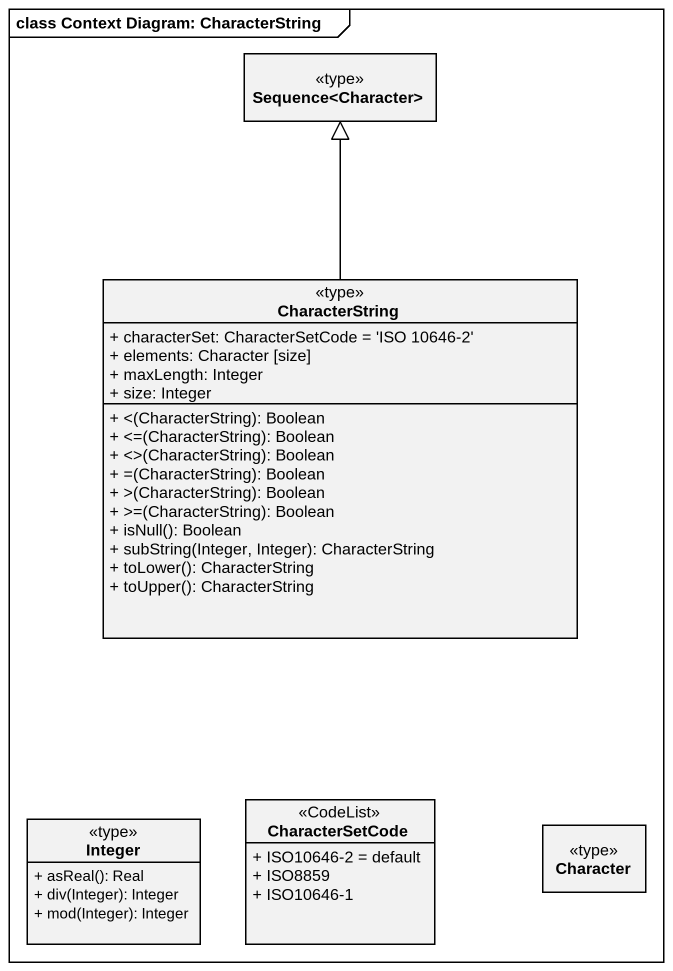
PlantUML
@startuml
mainframe class Context Diagram: CharacterString
hide circle
hide empty members
skinparam classAttributeIconSize 0
class "Sequence<Character>" as Sequence_Character <<type>>
class CharacterString <<type>> {
  + characterSet: CharacterSetCode = 'ISO 10646-2'
  + elements: Character [size]
  + maxLength: Integer
  + size: Integer
  + <(CharacterString): Boolean
  + <=(CharacterString): Boolean
  + <>(CharacterString): Boolean
  + =(CharacterString): Boolean
  + >(CharacterString): Boolean
  + >=(CharacterString): Boolean
  + isNull(): Boolean
  + subString(Integer, Integer): CharacterString
  + toLower(): CharacterString
  + toUpper(): CharacterString
}
class Integer <<type>> {
  + asReal(): Real
  + div(Integer): Integer
  + mod(Integer): Integer
}
class CharacterSetCode <<CodeList>> {
  + ISO10646-2 = default
  + ISO8859
  + ISO10646-1
}
class Character <<type>>
CharacterString -up-|> Sequence_Character
@enduml
